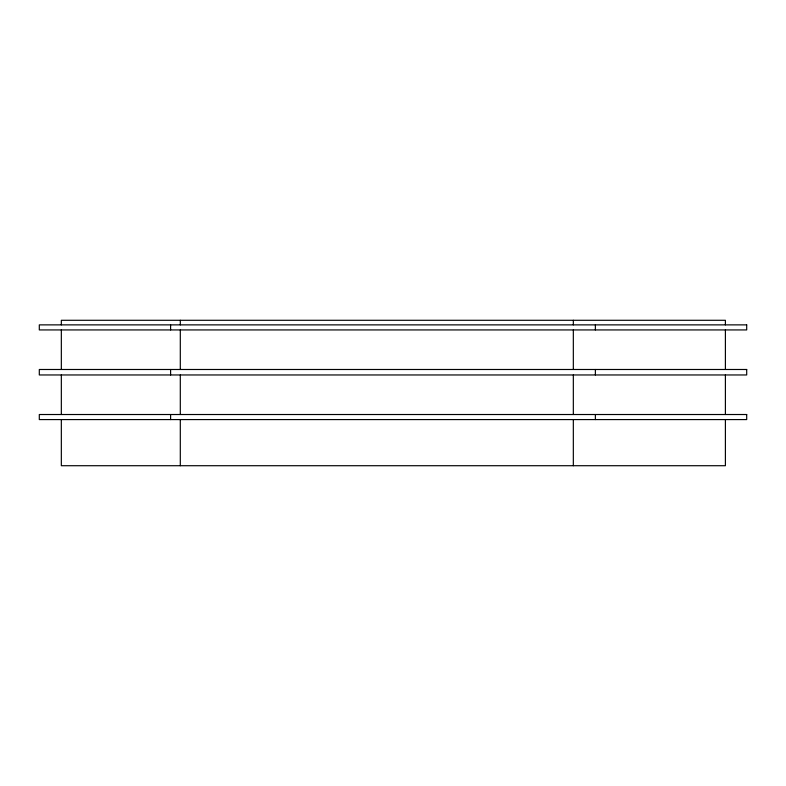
<?xml version="1.0" encoding="UTF-8"?>
<svg xmlns="http://www.w3.org/2000/svg" width="786" height="786" viewBox="0 0 786 786"><rect width="100%" height="100%" fill="white"/><g stroke="black" fill="none" stroke-linecap="round" stroke-linejoin="round"><path stroke-width="1.18" d="M725.399 324.873L725.399 320.285L61.337 320.285L61.337 324.873M725.399 329.933L725.399 369.489M725.399 374.961L725.399 414.517M725.399 419.577L725.399 465.715L61.337 465.715L61.337 419.577M595.375 324.873L595.375 329.933M595.375 369.489L595.375 374.961M595.375 414.517L595.375 419.577M573.328 320.285L573.328 324.873M573.328 329.933L573.328 369.489M573.328 374.961L573.328 414.517M573.328 419.577L573.328 465.715M180.299 320.285L180.299 324.873M180.299 329.933L180.299 369.489M180.299 374.961L180.299 414.517M180.299 419.577L180.299 465.715M170.601 324.873L170.601 329.933M170.601 369.489L170.601 374.961M170.601 414.517L170.601 419.577M61.337 329.933L61.337 369.489M61.337 374.961L61.337 414.517M746.7 324.873L39.3 324.873L39.3 329.933L746.7 329.933L746.7 324.873M746.7 369.489L39.3 369.489L39.3 374.961L746.7 374.961L746.7 369.489M746.7 414.517L39.3 414.517L39.3 419.577L746.7 419.577L746.7 414.517"/></g></svg>
